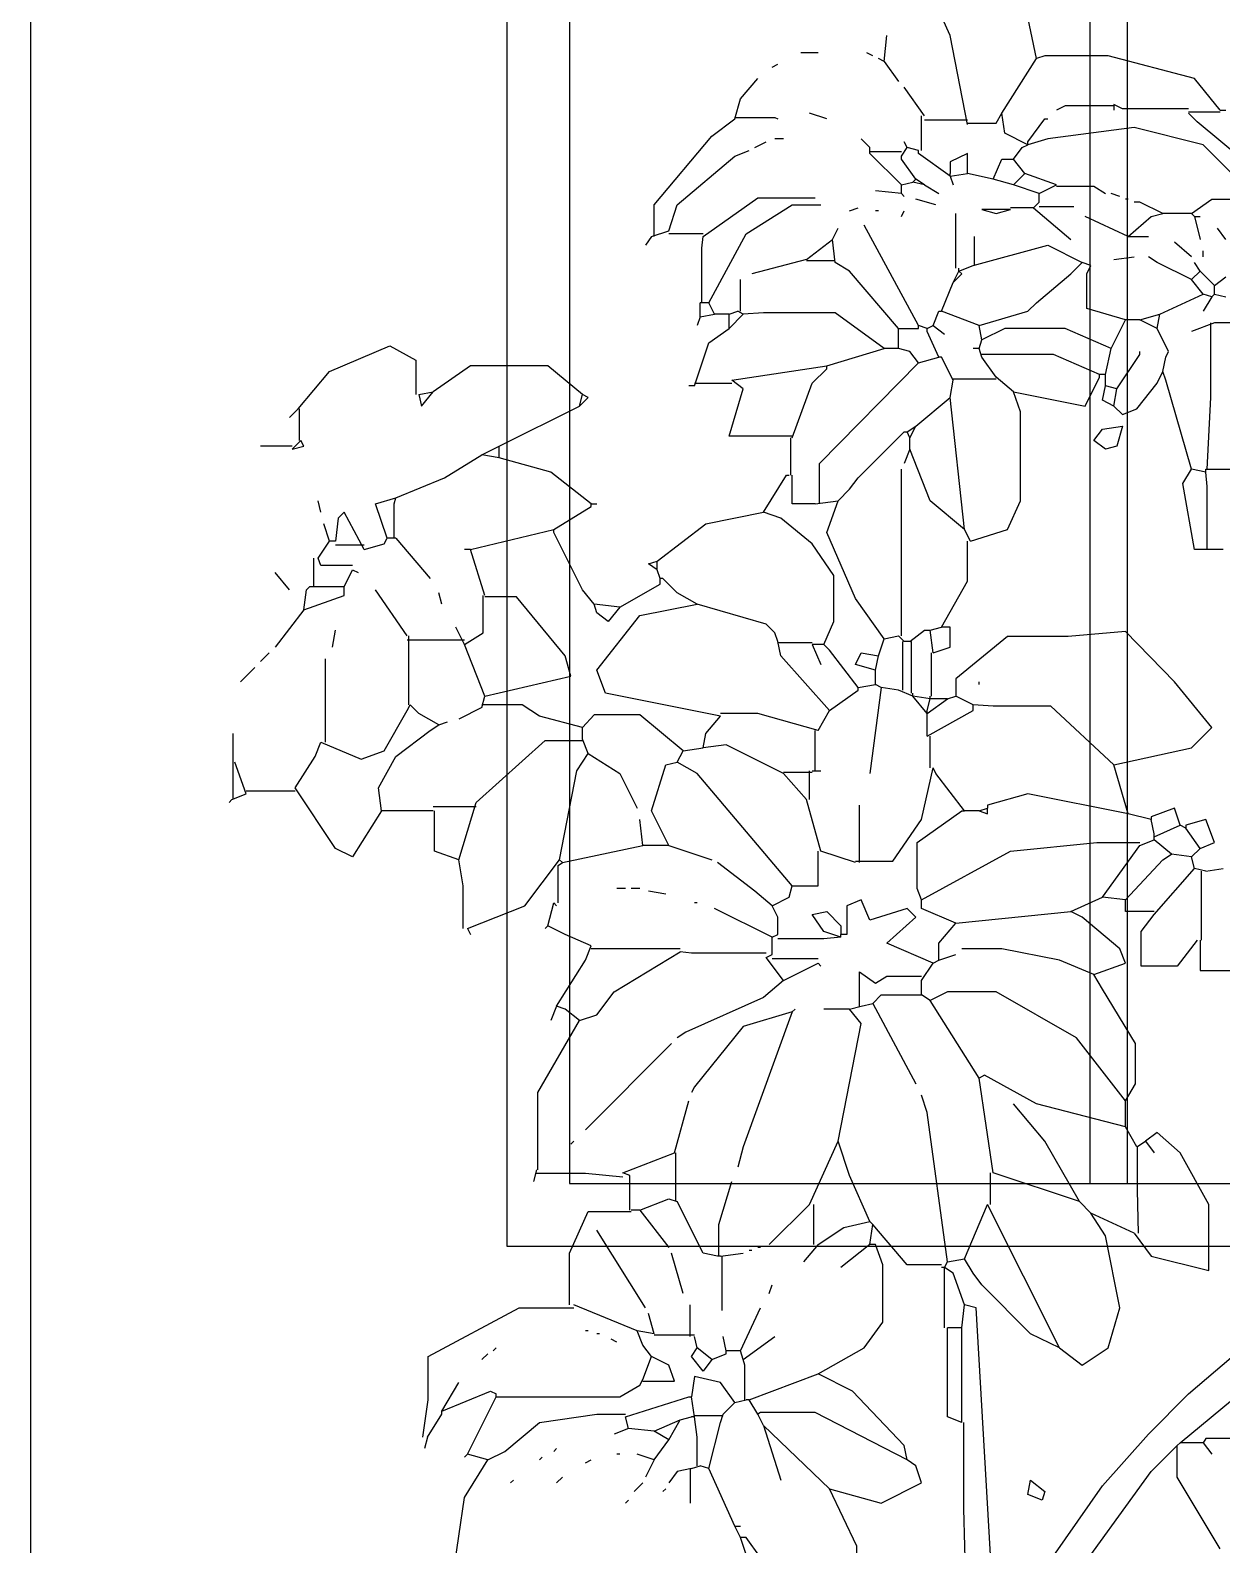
# Model space of a CAD drawing. Header units: millimetres. Extents: x -25 to 177, y -4701 to 789.
# Drawn here: x 96.392 to 97.343, y 390.145 to 391.354 of the extents above; entities that cross this region are included whole.
import ezdxf

# ---------------------------------------------------------------- set-up
doc = ezdxf.new("R2010")
doc.units = ezdxf.units.MM
for name, color, linetype in [('muros', 12, 'Continuous'), ('Standard', 7, 'Continuous'), ('ventanas', 140, 'Continuous')]:
    doc.layers.add(name, color=color, linetype=linetype)

msp = doc.modelspace()

# ---------------------------------------------------------------- linework, layer by layer
at = {"layer": 'muros'}
msp.add_line((96.3925, 395.0834), (96.3925, 389.9334), dxfattribs=at)
at = {"layer": 'Standard', "color": 3, "linetype": 'Continuous'}
for points in [[(97.195, 391.3311), (97.1835, 391.3861), (97.1446, 391.3861)], [(97.14, 391.2784), (97.1262, 391.3495), (97.1148, 391.3747)], [(97.0735, 391.3288), (97.0758, 391.3495)], [(97.0208, 391.3357), (97.0071, 391.3357)], [(97.0644, 391.3334), (97.0597, 391.3357)], [(97.3416, 391.2899), (97.321, 391.3151), (97.2522, 391.3334), (97.2018, 391.3334), (97.195, 391.3311)], [(96.9841, 391.3243), (96.9887, 391.3266)], [(97.0735, 391.3288), (97.0689, 391.3311)], [(97.0735, 391.3288), (97.0849, 391.3128)], [(97.1675, 391.2876), (97.195, 391.3311)], [(96.9543, 391.283), (96.9589, 391.2991), (96.9727, 391.3151)], [(97.1056, 391.2853), (97.0896, 391.3082)], [(97.0277, 391.283), (97.0139, 391.2876)], [(97.1033, 391.2578), (97.1033, 391.2853)], [(97.14, 391.2796), (97.1629, 391.2796), (97.1675, 391.2876)], [(97.1881, 391.2624), (97.1698, 391.2716), (97.1675, 391.2876)], [(97.2568, 391.2933), (97.2179, 391.2933), (97.211, 391.2899)], [(97.2568, 391.2945), (97.2568, 391.2899)], [(97.3164, 391.291), (97.2637, 391.291), (97.2568, 391.2945)], [(97.3164, 391.2887), (97.3416, 391.2887)], [(97.3806, 391.2188), (97.3783, 391.2349), (97.3233, 391.2807), (97.3164, 391.2876)], [(97.3416, 391.2899), (97.3462, 391.2899)], [(96.8902, 391.1891), (96.8902, 391.2143), (96.936, 391.2693), (96.9543, 391.283)], [(96.9543, 391.2842), (96.9864, 391.2842), (96.9887, 391.283)], [(97.14, 391.2819), (97.1056, 391.2819)], [(97.1881, 391.2647), (97.2018, 391.283), (97.2042, 391.283)], [(97.3714, 391.2188), (97.3279, 391.2624), (97.2729, 391.2761), (97.2042, 391.267), (97.1881, 391.2624)], [(96.9704, 391.2601), (96.9795, 391.2647)], [(96.9933, 391.267), (96.9864, 391.267)], [(97.0621, 391.2601), (97.0552, 391.267)], [(97.0918, 391.2601), (97.0896, 391.2647)], [(97.1766, 391.2509), (97.1835, 391.2601), (97.1881, 391.2624)], [(97.1881, 391.2624), (97.1881, 391.2647)], [(96.9017, 391.1936), (96.9085, 391.2143), (96.9543, 391.2532), (96.9658, 391.2578)], [(97.0873, 391.2303), (97.0621, 391.2555), (97.0621, 391.2601)], [(97.0873, 391.2567), (97.0621, 391.2567)], [(97.0873, 391.2532), (97.0918, 391.2601)], [(97.0987, 391.2349), (97.0873, 391.2509), (97.0873, 391.2532)], [(97.101, 391.2578), (97.0918, 391.2601)], [(97.1262, 391.2372), (97.101, 391.2555), (97.101, 391.2578)], [(97.14, 391.2395), (97.14, 391.2555), (97.1262, 391.2486), (97.1262, 391.2395)], [(97.1606, 391.2349), (97.1675, 391.2509), (97.1766, 391.2509)], [(97.1858, 391.2395), (97.1766, 391.2509)], [(97.1262, 391.2372), (97.14, 391.2395)], [(97.1262, 391.2372), (97.1262, 391.2395)], [(97.1262, 391.2372), (97.1285, 391.2303)], [(97.1606, 391.2349), (97.14, 391.2395)], [(97.1766, 391.2303), (97.1858, 391.2395)], [(97.211, 391.2303), (97.1858, 391.2395)], [(97.0873, 391.2234), (97.0666, 391.2257)], [(97.0873, 391.2303), (97.0964, 391.2326)], [(97.0873, 391.2234), (97.0873, 391.2303)], [(97.0964, 391.2326), (97.0987, 391.2349)], [(97.1056, 391.2303), (97.0964, 391.2326)], [(97.1056, 391.2303), (97.0987, 391.2349)], [(97.1056, 391.2303), (97.1171, 391.2234)], [(97.1766, 391.2303), (97.1606, 391.2349)], [(97.1973, 391.2234), (97.1766, 391.2303)], [(97.1973, 391.2234), (97.211, 391.2303)], [(97.211, 391.2292), (97.2408, 391.2292), (97.25, 391.2234)], [(96.9291, 391.1891), (96.9727, 391.22), (97.0185, 391.22)], [(96.9337, 391.1363), (96.9635, 391.1913), (97.0002, 391.2143), (97.0231, 391.2143)], [(97.0873, 391.2234), (97.0896, 391.2211)], [(97.1148, 391.2143), (97.0987, 391.2188)], [(97.1927, 391.212), (97.1973, 391.2166)], [(97.1973, 391.2166), (97.1973, 391.2234)], [(97.1973, 391.2131), (97.2248, 391.2131)], [(97.2614, 391.2211), (97.2546, 391.2234)], [(97.2683, 391.2188), (97.266, 391.2188)], [(97.2958, 391.2074), (97.2775, 391.2166), (97.2729, 391.2166)], [(97.3187, 391.2074), (97.3348, 391.2188), (97.3691, 391.2188)], [(97.046, 391.2097), (97.0529, 391.212)], [(97.0689, 391.2097), (97.0666, 391.2097)], [(97.0873, 391.2051), (97.0896, 391.2097)], [(97.1308, 391.1638), (97.1308, 391.2074)], [(97.1744, 391.2108), (97.1514, 391.2108), (97.1629, 391.2074), (97.1744, 391.2108)], [(97.1927, 391.212), (97.1744, 391.212)], [(97.1927, 391.212), (97.2225, 391.1868)], [(97.2683, 391.1891), (97.2339, 391.2051)], [(97.2683, 391.1891), (97.2866, 391.2051), (97.2958, 391.2074)], [(97.3187, 391.2074), (97.2958, 391.2074)], [(97.321, 391.2051), (97.3187, 391.2074)], [(97.321, 391.2051), (97.3256, 391.2051)], [(97.321, 391.2051), (97.3256, 391.1868)], [(96.8879, 391.1891), (96.8833, 391.1822)], [(96.8879, 391.1891), (96.9017, 391.1936)], [(96.9291, 391.1913), (96.9017, 391.1913)], [(96.928, 391.1363), (96.928, 391.1799), (96.9291, 391.1891)], [(97.0323, 391.1868), (97.0369, 391.1959)], [(97.101, 391.118), (97.0575, 391.1982)], [(97.1457, 391.1661), (97.1457, 391.1891)], [(97.2683, 391.1891), (97.2844, 391.1891)], [(97.3462, 391.1868), (97.3393, 391.1959)], [(97.0116, 391.1707), (97.0323, 391.1868)], [(97.0345, 391.1684), (97.0323, 391.1868)], [(97.1446, 391.1661), (97.2042, 391.1822), (97.2316, 391.1684)], [(97.3187, 391.173), (97.305, 391.1845)], [(97.3279, 391.173), (97.3279, 391.1776)], [(97.0116, 391.1707), (96.9681, 391.1593)], [(97.0345, 391.1696), (97.0116, 391.1696)], [(97.0849, 391.1157), (97.046, 391.1616), (97.0345, 391.1684)], [(97.1331, 391.1616), (97.1446, 391.1661)], [(97.1492, 391.118), (97.1881, 391.1295), (97.195, 391.1363), (97.2225, 391.1593), (97.2316, 391.1684)], [(97.266, 391.1226), (97.2351, 391.1318), (97.2351, 391.1593), (97.2385, 391.1661), (97.2316, 391.1684)], [(97.2568, 391.1707), (97.2729, 391.173)], [(97.3187, 391.1547), (97.2912, 391.1684), (97.2844, 391.173)], [(97.3256, 391.1616), (97.321, 391.1684)], [(96.9589, 391.1295), (96.9589, 391.1547)], [(97.1193, 391.1295), (97.1285, 391.1524)], [(97.1285, 391.1524), (97.1354, 391.1593), (97.1331, 391.1616)], [(97.1285, 391.1524), (97.1331, 391.1616)], [(97.1331, 391.1616), (97.1331, 391.1638)], [(97.3187, 391.1547), (97.3256, 391.1616)], [(97.3279, 391.1432), (97.3187, 391.1547)], [(97.3371, 391.1501), (97.3256, 391.1616)], [(97.3371, 391.1501), (97.3462, 391.157)], [(97.2935, 391.1272), (97.3279, 391.1432)], [(97.3348, 391.1409), (97.3279, 391.1432)], [(97.3348, 391.1409), (97.3279, 391.1295)], [(97.3348, 391.1409), (97.3371, 391.1432)], [(97.3371, 391.1432), (97.3371, 391.1501)], [(97.3371, 391.1432), (97.3462, 391.1409)], [(96.9269, 391.1249), (96.9269, 391.1363)], [(96.9337, 391.1363), (96.9269, 391.1363)], [(96.9383, 391.1272), (96.9337, 391.1363)], [(96.9498, 391.1272), (96.9567, 391.1295)], [(96.9612, 391.1272), (96.9567, 391.1295)], [(97.0735, 391.0997), (97.0345, 391.1283), (96.9773, 391.1283), (96.9612, 391.1272)], [(97.1125, 391.118), (97.1171, 391.1295), (97.1193, 391.1295)], [(97.1492, 391.118), (97.1193, 391.1295)], [(96.9269, 391.1249), (96.9245, 391.118)], [(96.9269, 391.1249), (96.9383, 391.1272)], [(96.9498, 391.1272), (96.9383, 391.1272)], [(96.9498, 391.1157), (96.9612, 391.1272)], [(96.9498, 391.1157), (96.9498, 391.1272)], [(97.0849, 391.1157), (97.101, 391.1157), (97.101, 391.118)], [(97.1079, 391.1157), (97.101, 391.118)], [(97.1079, 391.1157), (97.1125, 391.118)], [(97.1125, 391.118), (97.1216, 391.1111)], [(97.1514, 391.1066), (97.1492, 391.118)], [(97.2546, 391.0997), (97.266, 391.1226)], [(97.2775, 391.1226), (97.266, 391.1226)], [(97.2775, 391.1226), (97.2935, 391.1272)], [(97.2912, 391.1157), (97.2775, 391.1226)], [(97.2912, 391.1157), (97.2935, 391.1272)], [(97.3371, 391.1203), (97.3187, 391.1134)], [(97.3313, 391.0034), (97.3342, 391.0607), (97.3342, 391.1203)], [(97.3554, 391.1203), (97.3371, 391.1203)], [(96.9223, 391.0699), (96.9337, 391.1043), (96.9498, 391.1157)], [(97.0849, 391.0997), (97.0849, 391.1157)], [(97.1171, 391.0928), (97.1079, 391.1134), (97.1079, 391.1157)], [(97.1492, 391.0997), (97.1514, 391.1066)], [(97.2546, 391.0997), (97.2179, 391.1157), (97.1698, 391.1157), (97.1514, 391.1066)], [(97.3004, 391.0974), (97.2912, 391.1157)], [(96.606, 391.0516), (96.6312, 391.0813), (96.6793, 391.102), (96.7, 391.0905), (96.7, 391.063)], [(97.0277, 391.0859), (97.0735, 391.0997)], [(97.0849, 391.0997), (97.0735, 391.0997)], [(97.101, 391.0882), (97.0941, 391.0974), (97.0849, 391.0997)], [(97.101, 391.0882), (97.1171, 391.0928)], [(97.1285, 391.0745), (97.1193, 391.0928), (97.1171, 391.0928)], [(97.1492, 391.0997), (97.1446, 391.0997)], [(97.1514, 391.0928), (97.1492, 391.0997)], [(97.2454, 391.0791), (97.2087, 391.0951), (97.1514, 391.0951)], [(97.1629, 391.0768), (97.1514, 391.0928)], [(97.25, 391.0791), (97.2546, 391.0997)], [(97.2591, 391.0676), (97.2775, 391.0951), (97.2775, 391.0974)], [(97.2958, 391.0813), (97.2981, 391.0928)], [(97.2981, 391.0928), (97.3004, 391.0974)], [(97.2981, 391.0928), (97.3004, 391.0974)], [(96.8329, 391.063), (96.8054, 391.0859), (96.7435, 391.0859), (96.7137, 391.0653)], [(96.9521, 391.0745), (97.0277, 391.0859)], [(97.0002, 391.0286), (97.0162, 391.0722), (97.0277, 391.0836), (97.0277, 391.0859)], [(97.022, 390.9759), (97.022, 391.008), (97.101, 391.0882)], [(97.2568, 391.0538), (97.2637, 391.047), (97.2752, 391.0516), (97.2912, 391.0722), (97.2958, 391.0813)], [(97.3187, 391.0034), (97.2981, 391.0745), (97.2958, 391.0813)], [(96.9223, 391.0699), (96.9177, 391.0699)], [(96.9223, 391.0722), (96.9521, 391.0722)], [(97.0002, 391.0298), (96.9498, 391.0298), (96.9612, 391.0676), (96.9521, 391.0745)], [(97.1262, 391.0607), (97.1285, 391.0745)], [(97.1285, 391.0756), (97.1629, 391.0756)], [(97.1766, 391.0653), (97.1629, 391.0768)], [(97.1766, 391.0653), (97.2339, 391.0538), (97.2454, 391.0768), (97.2454, 391.0791)], [(97.25, 391.0791), (97.2454, 391.0791)], [(97.2568, 391.0538), (97.2477, 391.0584), (97.25, 391.0699)], [(97.25, 391.0699), (97.25, 391.0791)], [(97.2591, 391.0676), (97.25, 391.0699)], [(97.2568, 391.0538), (97.2591, 391.0676)], [(96.7023, 391.063), (96.7137, 391.0653)], [(96.7023, 391.063), (96.7045, 391.0538), (96.7137, 391.0653)], [(96.8306, 391.0538), (96.8375, 391.0607), (96.8329, 391.063)], [(96.8306, 391.0538), (96.8329, 391.063)], [(97.0987, 391.0378), (97.1262, 391.0607)], [(97.1377, 390.9553), (97.1262, 391.0607)], [(97.1423, 390.9461), (97.172, 390.9553), (97.1824, 390.9782), (97.1824, 391.0493), (97.1766, 391.0653)], [(96.606, 391.0516), (96.5991, 391.0447)], [(96.6072, 391.0263), (96.6072, 391.0516)], [(96.7664, 391.0218), (96.8306, 391.0538)], [(97.0529, 390.9966), (97.0896, 391.0332), (97.0918, 391.0332)], [(97.0918, 391.0332), (97.0987, 391.0378)], [(97.0941, 391.0286), (97.0918, 391.0332)], [(97.0941, 391.0286), (97.0987, 391.0378)], [(97.25, 391.0195), (97.2408, 391.0263), (97.2477, 391.0355), (97.2637, 391.0378), (97.2591, 391.0218), (97.25, 391.0195)], [(96.6014, 391.0218), (96.5762, 391.0218)], [(96.6014, 391.0195), (96.6083, 391.0263)], [(96.6014, 391.0195), (96.6106, 391.0218), (96.6083, 391.0263)], [(96.7527, 391.0149), (96.7664, 391.0218)], [(96.7664, 391.0126), (96.7664, 391.0218)], [(96.999, 390.9988), (96.999, 391.0286)], [(97.0941, 391.0195), (97.0896, 391.008)], [(97.0941, 391.0195), (97.0941, 391.0286)], [(97.1377, 390.9553), (97.1102, 390.9782), (97.0941, 391.0195)], [(96.6839, 390.9805), (96.7229, 390.9966), (96.7527, 391.0149)], [(96.7664, 391.0126), (96.7527, 391.0149)], [(96.8398, 390.9759), (96.8077, 391.0011), (96.7664, 391.0126)], [(96.9773, 390.9691), (96.9956, 390.9988), (96.9979, 390.9988)], [(97.0185, 390.9759), (97.0002, 390.9759), (97.0002, 390.9988)], [(97.046, 390.9874), (97.0529, 390.9966)], [(97.046, 390.9874), (97.0529, 390.9966)], [(97.0873, 390.8705), (97.0873, 391.0034)], [(97.3348, 390.9393), (97.321, 390.9393), (97.3118, 390.992), (97.3187, 391.0034)], [(97.3302, 391.0011), (97.3187, 391.0034)], [(97.3302, 391.0034), (97.3531, 391.0034)], [(97.3302, 391.0011), (97.3302, 391.0034)], [(97.3313, 390.9393), (97.3313, 390.9897), (97.3302, 391.0011)], [(97.0369, 390.9782), (97.046, 390.9874)], [(96.6243, 390.9691), (96.6221, 390.9782)], [(96.6771, 390.9484), (96.6679, 390.9759), (96.6839, 390.9805)], [(96.6828, 390.9484), (96.6828, 390.9759), (96.6839, 390.9805)], [(96.81, 390.9553), (96.8398, 390.9736), (96.8398, 390.9759)], [(96.8398, 390.9759), (96.8443, 390.9759)], [(97.0185, 390.9759), (97.0369, 390.9782)], [(97.0735, 390.8682), (97.0506, 390.9003), (97.0277, 390.953), (97.0369, 390.9782)], [(96.6312, 390.9461), (96.6266, 390.9599)], [(96.6587, 390.9393), (96.6427, 390.9691), (96.6381, 390.9645), (96.6358, 390.9461)], [(96.8925, 390.9301), (96.9314, 390.9599), (96.9773, 390.9691)], [(97.0254, 390.8636), (97.0334, 390.882), (97.0334, 390.9186), (97.0162, 390.9438), (96.991, 390.9645), (96.9773, 390.9691)], [(96.6587, 390.9393), (96.6748, 390.9438), (96.6771, 390.9484)], [(96.6839, 390.9484), (96.6771, 390.9484)], [(96.6839, 390.9484), (96.7114, 390.9163)], [(96.7435, 390.9393), (96.81, 390.9553)], [(96.8421, 390.8957), (96.8329, 390.9072), (96.81, 390.953), (96.81, 390.9553)], [(97.1423, 390.9461), (97.1377, 390.9553)], [(96.6221, 390.9324), (96.6312, 390.9461)], [(96.6358, 390.9461), (96.6312, 390.9461)], [(96.6587, 390.9427), (96.6358, 390.9427)], [(96.7435, 390.9393), (96.7389, 390.9393)], [(96.755, 390.9026), (96.7435, 390.9393)], [(97.1193, 390.8774), (97.14, 390.9141), (97.14, 390.9461)], [(97.3439, 390.9393), (97.3348, 390.9393)], [(96.6186, 390.9095), (96.6186, 390.9324)], [(96.6496, 390.9267), (96.6243, 390.9267), (96.6221, 390.9324)], [(96.6427, 390.9095), (96.6496, 390.9232)], [(96.6496, 390.9232), (96.6541, 390.9209)], [(96.8925, 390.9232), (96.8856, 390.9278), (96.8925, 390.9301)], [(96.8925, 390.9232), (96.8925, 390.9301)], [(96.8948, 390.9163), (96.8925, 390.9232)], [(96.5991, 390.9072), (96.5877, 390.9209)], [(96.8627, 390.8934), (96.8948, 390.9118), (96.8948, 390.9163)], [(96.9245, 390.8957), (96.9085, 390.9049), (96.8971, 390.9163), (96.8948, 390.9163)], [(96.6106, 390.8911), (96.6427, 390.9026), (96.6427, 390.9095)], [(96.6106, 390.8911), (96.6129, 390.9072), (96.6152, 390.9095)], [(96.6427, 390.9095), (96.6152, 390.9095)], [(96.6931, 390.8705), (96.6679, 390.9072)], [(96.7206, 390.8957), (96.7183, 390.9049)], [(96.7389, 390.8636), (96.7538, 390.8728), (96.7538, 390.9026)], [(96.755, 390.8224), (96.8237, 390.8384), (96.8191, 390.8545), (96.7802, 390.9015), (96.755, 390.9015)], [(96.6106, 390.8911), (96.5877, 390.8613)], [(96.8627, 390.8934), (96.8421, 390.8957)], [(96.8627, 390.8934), (96.8535, 390.882), (96.8443, 390.8888), (96.8421, 390.8957)], [(96.9429, 390.8063), (96.8512, 390.8247), (96.8443, 390.843), (96.8787, 390.8866), (96.9245, 390.8957)], [(96.9795, 390.8797), (96.9245, 390.8957)], [(96.6335, 390.8613), (96.6358, 390.8751)], [(96.7389, 390.8636), (96.732, 390.8774)], [(96.9864, 390.8728), (96.9795, 390.8797)], [(96.9864, 390.8728), (96.9795, 390.8797)], [(97.0941, 390.8659), (97.1056, 390.8751), (97.1102, 390.8751)], [(97.1102, 390.8751), (97.1193, 390.8774)], [(97.1125, 390.8568), (97.1102, 390.8751)], [(97.1125, 390.8568), (97.1262, 390.8613), (97.1262, 390.8774), (97.1193, 390.8774)], [(96.7389, 390.8671), (96.6931, 390.8671)], [(96.6943, 390.8155), (96.6943, 390.8705)], [(96.755, 390.8224), (96.7389, 390.8636)], [(96.9887, 390.8659), (96.9864, 390.8728)], [(97.03, 390.8109), (96.991, 390.8545), (96.9887, 390.8659)], [(97.0162, 390.8648), (96.9887, 390.8648)], [(97.0162, 390.8636), (97.0231, 390.8476)], [(97.0254, 390.8636), (97.0162, 390.8636)], [(97.0529, 390.8293), (97.03, 390.8591), (97.0254, 390.8636)], [(97.0689, 390.8545), (97.0735, 390.8682)], [(97.0735, 390.8682), (97.0849, 390.8705)], [(97.0896, 390.8659), (97.0849, 390.8705)], [(97.0884, 390.827), (97.0884, 390.8659)], [(97.0918, 390.8659), (97.0896, 390.8659)], [(97.0941, 390.8659), (97.0918, 390.8659)], [(97.0953, 390.8247), (97.0953, 390.8659)], [(97.2568, 390.7674), (97.3187, 390.7811), (97.3348, 390.7972), (97.305, 390.8338), (97.266, 390.8739), (97.2202, 390.8699), (97.172, 390.8699), (97.1308, 390.8361), (97.1308, 390.8224)], [(96.5762, 390.8499), (96.5831, 390.8568)], [(96.6278, 390.7857), (96.6278, 390.8522)], [(97.0666, 390.843), (97.0506, 390.8476), (97.0552, 390.8568), (97.0689, 390.8545)], [(97.0666, 390.843), (97.0689, 390.8545)], [(97.1113, 390.8224), (97.1113, 390.8568)], [(96.5602, 390.8338), (96.5716, 390.8453)], [(97.0666, 390.8316), (97.0666, 390.843)], [(97.03, 390.8109), (97.0529, 390.827), (97.0529, 390.8293)], [(97.0529, 390.8293), (97.0666, 390.8316)], [(97.0712, 390.8293), (97.0621, 390.7605)], [(97.0712, 390.8293), (97.0666, 390.8316)], [(97.0849, 390.827), (97.0712, 390.8293)], [(97.0964, 390.8224), (97.0849, 390.827)], [(97.1492, 390.8316), (97.1492, 390.8338)], [(96.6243, 390.7857), (96.6564, 390.772), (96.6748, 390.7788), (96.6931, 390.8109), (96.6954, 390.8155)], [(96.7183, 390.7995), (96.7023, 390.8086), (96.6954, 390.8155)], [(96.7527, 390.8132), (96.755, 390.8224)], [(96.8329, 390.7972), (96.7985, 390.8063), (96.7848, 390.8155), (96.7527, 390.8155)], [(97.0964, 390.8224), (97.0964, 390.8247)], [(97.1079, 390.8086), (97.0964, 390.8224)], [(97.1102, 390.8201), (97.0964, 390.8224)], [(97.1079, 390.8086), (97.124, 390.8201)], [(97.1079, 390.8109), (97.1102, 390.8201)], [(97.1079, 390.7903), (97.1446, 390.8109), (97.1446, 390.8155)], [(97.1102, 390.8201), (97.1102, 390.8224)], [(97.124, 390.8201), (97.1102, 390.8201)], [(97.124, 390.8201), (97.1308, 390.8224)], [(97.1446, 390.8155), (97.1308, 390.8224)], [(97.2568, 390.7674), (97.2064, 390.8144), (97.1606, 390.8144), (97.1446, 390.8155)], [(96.7183, 390.7995), (96.7252, 390.8018)], [(96.7527, 390.8132), (96.7344, 390.8041)], [(96.9131, 390.7788), (96.8787, 390.8075), (96.8421, 390.8075), (96.8329, 390.7972)], [(96.9291, 390.7811), (96.9314, 390.7926), (96.9429, 390.8063)], [(97.0208, 390.7949), (96.9727, 390.8086), (96.9429, 390.8086)], [(97.0208, 390.7949), (97.03, 390.8109)], [(97.1079, 390.8086), (97.1079, 390.8109)], [(97.1079, 390.7903), (97.1079, 390.8086)], [(96.5544, 390.7697), (96.5544, 390.7926)], [(96.6725, 390.7307), (96.6702, 390.7491), (96.6839, 390.7743), (96.7114, 390.7949), (96.7183, 390.7995)], [(96.8329, 390.788), (96.8329, 390.7972)], [(97.0185, 390.7628), (97.0185, 390.7949)], [(97.1102, 390.7651), (97.1102, 390.7903)], [(96.6037, 390.7491), (96.6198, 390.7743), (96.6243, 390.7857)], [(96.7481, 390.7376), (96.8031, 390.7869), (96.8329, 390.7869)], [(96.8375, 390.7766), (96.8329, 390.788)], [(96.9085, 390.7697), (96.9131, 390.7788)], [(96.9131, 390.7788), (96.9291, 390.7811)], [(96.9933, 390.7605), (96.9475, 390.7834), (96.9291, 390.7811)], [(96.5544, 390.7399), (96.5544, 390.7697)], [(96.5647, 390.7445), (96.5556, 390.7697)], [(96.8146, 390.6918), (96.8283, 390.7628), (96.8375, 390.7766)], [(96.8375, 390.7766), (96.8627, 390.7605), (96.8764, 390.733)], [(96.9017, 390.7032), (96.8879, 390.7307), (96.8993, 390.7674), (96.9085, 390.7697)], [(97.0002, 390.6711), (96.9245, 390.7605), (96.9085, 390.7697)], [(97.2683, 390.7284), (97.2568, 390.7674)], [(96.9933, 390.7617), (97.0162, 390.7617)], [(97.0116, 390.7399), (96.9933, 390.7605)], [(97.0139, 390.7399), (97.0139, 390.7628)], [(97.0162, 390.7628), (97.0231, 390.7628)], [(97.0506, 390.6906), (97.0804, 390.6906), (97.1033, 390.7238), (97.1125, 390.7651)], [(97.1377, 390.7307), (97.1148, 390.7605), (97.1125, 390.7651)], [(96.5533, 390.7399), (96.5647, 390.7445)], [(96.5647, 390.7468), (96.6037, 390.7468)], [(96.6725, 390.7307), (96.6496, 390.6941), (96.6358, 390.7009), (96.6037, 390.7491)], [(97.2683, 390.7284), (97.1881, 390.7445), (97.156, 390.7353), (97.156, 390.733)], [(96.5533, 390.7399), (96.551, 390.7376)], [(96.7137, 390.7307), (96.6725, 390.7307)], [(96.7137, 390.7342), (96.7481, 390.7342)], [(96.7344, 390.6918), (96.7149, 390.6986), (96.7149, 390.7307)], [(96.7344, 390.6918), (96.7481, 390.7376)], [(97.0231, 390.6986), (97.0116, 390.7399)], [(97.054, 390.6895), (97.054, 390.7353)], [(97.1033, 390.6597), (97.0999, 390.6688), (97.0999, 390.7055), (97.1354, 390.7307), (97.1377, 390.7307)], [(97.1492, 390.7307), (97.1377, 390.7307)], [(97.1492, 390.7307), (97.156, 390.733)], [(97.1492, 390.7307), (97.156, 390.7284), (97.156, 390.733)], [(97.3096, 390.7193), (97.305, 390.733), (97.2866, 390.7261), (97.2866, 390.7238)], [(96.881, 390.7032), (96.8787, 390.7238)], [(97.2866, 390.7238), (97.2683, 390.7284)], [(97.2889, 390.7124), (97.2866, 390.7238)], [(97.2889, 390.7101), (97.3096, 390.7193)], [(97.3141, 390.717), (97.3096, 390.7193)], [(97.3256, 390.7009), (97.3371, 390.7055), (97.3302, 390.7238), (97.3141, 390.7193), (97.3141, 390.717)], [(97.3256, 390.7009), (97.3141, 390.717)], [(97.1033, 390.6597), (97.1744, 390.6986), (97.2431, 390.7055), (97.2775, 390.7055)], [(97.2775, 390.7032), (97.2889, 390.7078)], [(97.2889, 390.7101), (97.2889, 390.7124)], [(97.2889, 390.7078), (97.2889, 390.7101)], [(97.3027, 390.6963), (97.2889, 390.7078)], [(96.8169, 390.6895), (96.881, 390.7032)], [(96.9017, 390.7032), (96.881, 390.7032)], [(96.9017, 390.7032), (96.936, 390.6918)], [(97.0002, 390.6711), (97.0208, 390.6711), (97.0208, 390.6986)], [(97.0506, 390.6895), (97.0231, 390.6986)], [(97.2477, 390.662), (97.2775, 390.7032)], [(97.266, 390.6597), (97.2958, 390.6918), (97.3027, 390.6963)], [(97.3187, 390.6941), (97.3027, 390.6963)], [(97.3187, 390.6941), (97.3256, 390.7009)], [(97.321, 390.6849), (97.3187, 390.6941)], [(96.7378, 390.6368), (96.7378, 390.6711), (96.7344, 390.6918)], [(96.7412, 390.6368), (96.787, 390.6551), (96.8146, 390.6918)], [(96.8134, 390.6574), (96.8134, 390.6872), (96.8169, 390.6895)], [(96.8169, 390.6895), (96.8146, 390.6918)], [(96.9841, 390.6551), (96.9704, 390.6666), (96.9406, 390.6895)], [(97.2889, 390.6482), (97.321, 390.6849)], [(97.3302, 390.6826), (97.321, 390.6849)], [(97.3267, 390.6276), (97.3267, 390.6826)], [(97.3302, 390.6826), (97.3439, 390.6849)], [(96.8673, 390.6688), (96.8604, 390.6688)], [(96.8787, 390.6688), (96.8718, 390.6688)], [(96.9841, 390.6551), (96.9979, 390.662), (97.0002, 390.6711)], [(96.8054, 390.6391), (96.81, 390.6574)], [(96.81, 390.6574), (96.8122, 390.6551)], [(96.8993, 390.6643), (96.8856, 390.6666)], [(96.9245, 390.6574), (96.9223, 390.6574)], [(97.1125, 390.6093), (97.0758, 390.6253), (97.0987, 390.6459), (97.0918, 390.6528), (97.0621, 390.6436), (97.0552, 390.6597), (97.0437, 390.6551), (97.0437, 390.6322), (97.0391, 390.6322)], [(97.1308, 390.6413), (97.1033, 390.6528), (97.1033, 390.6597)], [(97.2225, 390.6505), (97.2477, 390.662)], [(97.266, 390.6597), (97.2477, 390.662)], [(97.2889, 390.6505), (97.266, 390.6505), (97.266, 390.6597)], [(96.9841, 390.6299), (96.9383, 390.6528)], [(96.9887, 390.6322), (96.9887, 390.6459), (96.9841, 390.6551)], [(97.0391, 390.6299), (97.0254, 390.6345), (97.0162, 390.6482), (97.0277, 390.6505), (97.0391, 390.6391), (97.0391, 390.6322)], [(97.1308, 390.6413), (97.2225, 390.6505)], [(97.2408, 390.6001), (97.266, 390.6093), (97.2614, 390.6207), (97.2316, 390.6459), (97.2225, 390.6505)], [(97.3233, 390.6276), (97.3073, 390.607), (97.2786, 390.607), (97.2786, 390.6345), (97.2889, 390.6482)], [(96.7412, 390.6368), (96.7435, 390.6322)], [(96.8054, 390.6391), (96.8031, 390.6368)], [(96.8398, 390.623), (96.8191, 390.6322), (96.8054, 390.6391)], [(97.1171, 390.6116), (97.1171, 390.6253), (97.1308, 390.6413)], [(97.3256, 390.6276), (97.3256, 390.6035), (97.3577, 390.6035), (97.3668, 390.6345)], [(96.8122, 390.5749), (96.8352, 390.6116), (96.8398, 390.623)], [(96.9108, 390.6207), (96.8398, 390.6207)], [(96.9841, 390.6299), (96.9887, 390.6322)], [(96.9841, 390.6161), (96.9841, 390.6299)], [(97.0391, 390.6299), (97.0254, 390.6287), (96.9887, 390.6287)], [(97.0391, 390.6299), (97.0391, 390.6322)], [(97.2408, 390.6001), (97.2133, 390.6116), (97.1675, 390.6207), (97.1354, 390.6207)], [(96.8306, 390.5634), (96.8443, 390.568), (96.8581, 390.5863), (96.9108, 390.6184)], [(96.9795, 390.6173), (96.92, 390.6173), (96.9108, 390.6184)], [(96.9795, 390.6138), (96.9841, 390.6161)], [(96.9933, 390.5955), (96.9795, 390.6138)], [(97.0208, 390.6127), (96.9841, 390.6127)], [(96.9933, 390.5955), (97.0162, 390.607), (97.0208, 390.6093)], [(97.0208, 390.6093), (97.0231, 390.607)], [(97.1033, 390.5955), (97.1125, 390.6093)], [(97.1125, 390.6093), (97.1171, 390.6116)], [(97.1171, 390.6116), (97.1308, 390.6161)], [(97.054, 390.5749), (97.054, 390.6024), (97.0666, 390.5932), (97.0758, 390.5989), (97.1033, 390.5989)], [(97.266, 390.4993), (97.274, 390.513), (97.274, 390.5451), (97.2477, 390.5886), (97.2408, 390.6001)], [(96.9933, 390.5955), (96.9773, 390.5818), (96.9154, 390.5543), (96.9085, 390.5497)], [(97.0644, 390.5772), (97.0712, 390.5841), (97.1033, 390.5841)], [(97.1033, 390.5841), (97.1033, 390.5955)], [(97.1102, 390.5795), (97.1033, 390.5841)], [(97.266, 390.4993), (97.227, 390.5497), (97.1629, 390.5863), (97.124, 390.5863), (97.1102, 390.5795)], [(96.8122, 390.5749), (96.8077, 390.5634)], [(96.8306, 390.5634), (96.8191, 390.5726), (96.8122, 390.5749)], [(97.0002, 390.5703), (97.0025, 390.5726)], [(97.046, 390.5726), (97.0254, 390.5726)], [(97.0369, 390.4672), (97.0552, 390.5611), (97.046, 390.5726)], [(97.046, 390.5726), (97.0552, 390.5749)], [(97.0552, 390.5749), (97.0644, 390.5772)], [(97.0644, 390.5772), (97.0987, 390.513)], [(97.1492, 390.5176), (97.1102, 390.5795)], [(96.7974, 390.4443), (96.7974, 390.5061), (96.8306, 390.5634)], [(97.0002, 390.5703), (96.9612, 390.5588), (96.9223, 390.5107), (96.92, 390.5061)], [(97.0002, 390.5703), (96.9612, 390.4626), (96.9567, 390.4466)], [(96.8352, 390.4763), (96.9039, 390.5451)], [(97.266, 390.4786), (97.195, 390.497), (97.1537, 390.5199), (97.1492, 390.5176)], [(97.1606, 390.442), (97.1492, 390.5176)], [(97.124, 390.3709), (97.1079, 390.4901), (97.1033, 390.5038)], [(96.9062, 390.458), (96.9177, 390.4993)], [(97.2294, 390.4191), (97.2018, 390.4672), (97.1766, 390.497)], [(97.266, 390.4786), (97.266, 390.4993)], [(97.2752, 390.4626), (97.266, 390.4786)], [(96.8237, 390.4649), (96.826, 390.4672)], [(97.0139, 390.4168), (97.0369, 390.4672)], [(97.0621, 390.403), (97.046, 390.4397), (97.0369, 390.4672)], [(97.2729, 390.3938), (97.2866, 390.3755), (97.3325, 390.3641), (97.3325, 390.4168), (97.3096, 390.458), (97.2912, 390.4741), (97.282, 390.4672)], [(97.2752, 390.4626), (97.282, 390.4672)], [(97.282, 390.4672), (97.2889, 390.458)], [(96.865, 390.442), (96.9062, 390.458)], [(96.9074, 390.4191), (96.9074, 390.458)], [(97.2763, 390.3938), (97.2757, 390.4282), (97.2757, 390.4626)], [(96.7962, 390.4443), (96.7939, 390.4351)], [(96.865, 390.4385), (96.8352, 390.4414), (96.7962, 390.4414)], [(96.8707, 390.4122), (96.8707, 390.4397), (96.865, 390.442)], [(97.1583, 390.4168), (97.1583, 390.442)], [(97.2294, 390.4191), (97.1606, 390.442)], [(96.9418, 390.3755), (96.9418, 390.4007), (96.9521, 390.4351)], [(96.8787, 390.4122), (96.9017, 390.4213), (96.9085, 390.4191)], [(96.9406, 390.3755), (96.9291, 390.3778), (96.9085, 390.4191)], [(97.0139, 390.4168), (96.9819, 390.3847)], [(97.0174, 390.3847), (97.0174, 390.4168)], [(97.1377, 390.3732), (97.156, 390.4168)], [(97.2133, 390.3022), (97.156, 390.4168)], [(97.2385, 390.4099), (97.2294, 390.4191)], [(96.8226, 390.3366), (96.8226, 390.3778), (96.8375, 390.411), (96.8718, 390.411)], [(96.8787, 390.4122), (96.8718, 390.4122)], [(96.8787, 390.4122), (96.9017, 390.3824)], [(97.0208, 390.3847), (97.0414, 390.3984), (97.0621, 390.403)], [(97.0644, 390.4007), (97.0621, 390.403)], [(97.2133, 390.3022), (97.2316, 390.2884), (97.2522, 390.3022), (97.2614, 390.3343), (97.25, 390.3916), (97.2385, 390.4099)], [(97.2729, 390.3938), (97.2385, 390.4099)], [(96.8833, 390.3343), (96.8443, 390.3961)], [(97.0621, 390.3847), (97.0644, 390.4007)], [(97.1193, 390.3686), (97.0918, 390.3686), (97.0644, 390.4007)], [(96.9681, 390.3801), (96.9658, 390.3801)], [(96.975, 390.3824), (96.9727, 390.3824)], [(97.0208, 390.3847), (97.0093, 390.3709)], [(97.0208, 390.2816), (97.0575, 390.3022), (97.0724, 390.3228), (97.0724, 390.3686), (97.0666, 390.3847), (97.0621, 390.3847)], [(97.0621, 390.3847), (97.0391, 390.3663)], [(96.9131, 390.3457), (96.9039, 390.3778)], [(96.9429, 390.3755), (96.9406, 390.3755)], [(96.9429, 390.3755), (96.9612, 390.3778)], [(96.944, 390.3755), (96.944, 390.332)], [(97.1216, 390.3663), (97.124, 390.3709)], [(97.124, 390.3709), (97.1377, 390.3732)], [(97.2133, 390.3022), (97.1904, 390.3136), (97.1514, 390.3526), (97.1446, 390.3618), (97.1377, 390.3732)], [(97.1216, 390.3663), (97.1193, 390.3663)], [(97.1216, 390.3182), (97.1216, 390.3641), (97.1216, 390.3663)], [(97.1377, 390.3366), (97.1285, 390.3618), (97.1216, 390.3663)], [(96.9819, 390.3457), (96.9841, 390.3526)], [(96.7057, 390.2311), (96.7097, 390.2609), (96.7097, 390.2953), (96.7825, 390.3343), (96.826, 390.3343)], [(96.8764, 390.3159), (96.826, 390.3366)], [(96.9188, 390.3113), (96.9188, 390.3366)], [(96.9589, 390.2999), (96.975, 390.3343)], [(97.1354, 390.3182), (97.1377, 390.3366)], [(97.1675, 390.0868), (97.1606, 390.1005), (97.1468, 390.3343), (97.1377, 390.3366)], [(97.1789, 390.0936), (97.2477, 390.1922), (97.2844, 390.2334), (97.3164, 390.2655), (97.3646, 390.3068), (97.4264, 390.3366), (97.4264, 390.3411)], [(96.8902, 390.3136), (96.8856, 390.3297)], [(97.1354, 390.2426), (97.124, 390.2472), (97.124, 390.3182), (97.124, 390.3182)], [(97.1354, 390.3182), (97.124, 390.3182)], [(97.1354, 390.2426), (97.1354, 390.3182)], [(97.3096, 390.2266), (97.376, 390.2816), (97.4585, 390.3297), (97.4654, 390.3297)], [(96.8375, 390.3159), (96.8352, 390.3159)], [(96.8466, 390.3136), (96.8443, 390.3136)], [(96.8604, 390.3068), (96.8558, 390.3091)], [(96.8879, 390.2953), (96.881, 390.3045), (96.8764, 390.3159)], [(96.8902, 390.3136), (96.8764, 390.3159)], [(96.9223, 390.3125), (96.8902, 390.3125)], [(96.9245, 390.3022), (96.9223, 390.3113)], [(96.9475, 390.2999), (96.9452, 390.3113)], [(96.9612, 390.293), (96.9864, 390.3113)], [(96.7527, 390.293), (96.7573, 390.2976)], [(96.7618, 390.2999), (96.7641, 390.3022)], [(96.881, 390.277), (96.8879, 390.2953)], [(96.881, 390.2758), (96.9062, 390.2758), (96.9017, 390.2884), (96.8879, 390.2953)], [(96.936, 390.293), (96.9291, 390.2838), (96.92, 390.2953), (96.9245, 390.3022)], [(96.936, 390.293), (96.9245, 390.3022)], [(96.936, 390.293), (96.9475, 390.2976), (96.9475, 390.2999)], [(96.9589, 390.2999), (96.9475, 390.2999)], [(96.9612, 390.293), (96.9589, 390.2999)], [(96.9624, 390.2609), (96.9624, 390.2884), (96.9612, 390.293)], [(96.7206, 390.2518), (96.7344, 390.2747)], [(96.7641, 390.2632), (96.8627, 390.2632), (96.8787, 390.2724), (96.881, 390.277)], [(96.9543, 390.2586), (96.9429, 390.2747), (96.9223, 390.2793), (96.92, 390.2632)], [(96.9658, 390.2609), (97.0208, 390.2816)], [(97.0918, 390.2128), (97.0896, 390.2243), (97.0483, 390.2678), (97.0208, 390.2816)], [(96.7206, 390.2518), (96.7596, 390.2678), (96.7641, 390.2655)], [(96.7412, 390.2174), (96.7641, 390.2632), (96.7641, 390.2655)], [(96.8673, 390.2472), (96.9177, 390.2632), (96.92, 390.2632)], [(96.9223, 390.2472), (96.92, 390.2632)], [(96.9452, 390.2495), (96.9543, 390.2586)], [(96.9543, 390.2586), (96.9635, 390.2609)], [(96.9658, 390.2609), (96.9635, 390.2609)], [(96.9727, 390.2495), (96.9658, 390.2609)], [(96.7092, 390.2311), (96.7206, 390.2495), (96.7206, 390.2518)], [(96.7573, 390.2128), (96.771, 390.2197), (96.7985, 390.2426), (96.8443, 390.2495), (96.8673, 390.2495)], [(96.8696, 390.238), (96.8673, 390.2472)], [(96.9108, 390.2449), (96.92, 390.2472)], [(96.9223, 390.2472), (96.92, 390.2472)], [(96.9223, 390.2483), (96.9452, 390.2483)], [(96.9245, 390.2082), (96.9245, 390.2311), (96.9223, 390.2472)], [(96.9337, 390.2059), (96.9429, 390.2426), (96.9452, 390.2495)], [(97.0918, 390.2128), (97.0185, 390.2506), (96.975, 390.2506), (96.9727, 390.2495)], [(96.9773, 390.2403), (96.9727, 390.2495)], [(96.8696, 390.238), (96.8581, 390.2334)], [(96.8902, 390.2357), (96.8696, 390.238)], [(96.8902, 390.2357), (96.9108, 390.2449)], [(96.9017, 390.2288), (96.8902, 390.2357)], [(96.9017, 390.2288), (96.9108, 390.2449)], [(97.03, 390.1899), (96.9773, 390.2403)], [(96.9773, 390.2403), (96.991, 390.1968)], [(97.1388, 390.1143), (97.1371, 390.1738), (97.1371, 390.2426)], [(96.7092, 390.2311), (96.7068, 390.222)], [(96.81, 390.2197), (96.8122, 390.222)], [(96.8902, 390.2128), (96.9017, 390.2288)], [(97.172, 390.0318), (97.1812, 390.0363), (97.2202, 390.112), (97.2866, 390.2036), (97.3073, 390.2243)], [(97.3073, 390.2243), (97.3096, 390.2266)], [(97.3416, 390.1418), (97.3073, 390.1991), (97.3073, 390.2243)], [(97.3279, 390.2266), (97.3096, 390.2266)], [(97.4219, 390.1968), (97.3967, 390.2197), (97.376, 390.23), (97.3302, 390.23), (97.3279, 390.2266)], [(97.3279, 390.2266), (97.3348, 390.2174)], [(96.7802, 390.1326), (96.7596, 390.1303), (96.7298, 390.1211), (96.7389, 390.183), (96.7573, 390.2128)], [(96.7412, 390.2174), (96.7389, 390.2151)], [(96.7573, 390.2128), (96.7412, 390.2174)], [(96.7985, 390.2128), (96.8008, 390.2151)], [(96.8352, 390.2105), (96.8398, 390.2128)], [(96.8627, 390.2174), (96.8604, 390.2174)], [(96.8902, 390.2128), (96.8764, 390.2174)], [(96.8902, 390.2128), (96.8833, 390.1991)], [(97.03, 390.1899), (97.0712, 390.1784), (97.1033, 390.1945), (97.0987, 390.2082), (97.0918, 390.2128)], [(96.8122, 390.1945), (96.8169, 390.1991)], [(96.92, 390.2059), (96.9085, 390.2036), (96.9017, 390.1945)], [(96.9188, 390.2059), (96.9188, 390.1784)], [(96.92, 390.2059), (96.9269, 390.2082)], [(96.9337, 390.2059), (96.9269, 390.2082)], [(96.9543, 390.1601), (96.9337, 390.2059)], [(96.7756, 390.1945), (96.7779, 390.1968)], [(96.8741, 390.1876), (96.881, 390.1945)], [(96.8971, 390.1876), (96.8993, 390.1899)], [(97.0517, 390.1051), (97.0517, 390.1441), (97.03, 390.1899)], [(97.1996, 390.1807), (97.1881, 390.1853), (97.1904, 390.1968), (97.2018, 390.1876), (97.1996, 390.1807)], [(96.8673, 390.1784), (96.8696, 390.1807)], [(96.9589, 390.1509), (96.9543, 390.1601)], [(96.9543, 390.1601), (96.9589, 390.1601)], [(96.9658, 390.0845), (96.9658, 390.1303), (96.9589, 390.1509)], [(97.0231, 390.1097), (96.975, 390.1349), (96.9635, 390.1509), (96.9589, 390.1509)]]:
    msp.add_lwpolyline(points, dxfattribs=at)
at = {"layer": 'ventanas'}
for p, q in [((96.7725, 392.2084), (96.7725, 390.3834)), ((96.8225, 392.1584), (96.8225, 390.4334)), ((97.2375, 392.1584), (97.2375, 390.4334)), ((97.2675, 392.1584), (97.2675, 390.4334)), ((96.8225, 390.4334), (98.5425, 390.4334)), ((96.7725, 390.3834), (98.5925, 390.3834))]:
    msp.add_line(p, q, dxfattribs=at)

doc.saveas('drawing.dxf')
